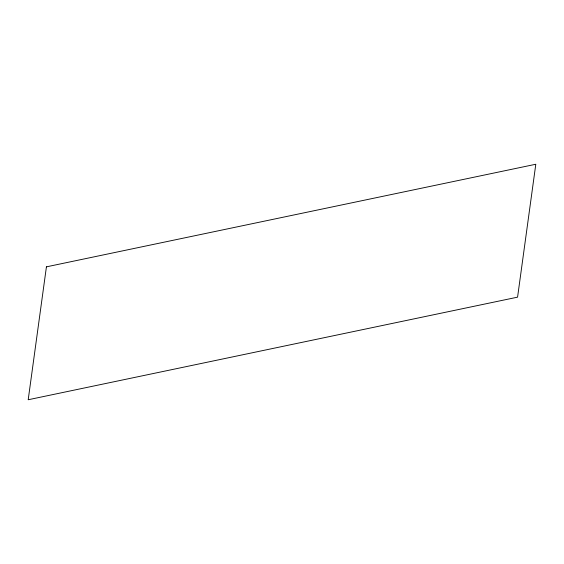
<?xml version="1.0" encoding="UTF-8"?>
<svg xmlns="http://www.w3.org/2000/svg" width="564" height="564" viewBox="0 0 564 564"><rect width="100%" height="100%" fill="white"/><g stroke="black" fill="none" stroke-linecap="round" stroke-linejoin="round"><path stroke-width="0.85" d="M46.424 266.842L28.2 399.749L517.576 297.157L535.8 164.251L46.424 266.842"/></g></svg>
